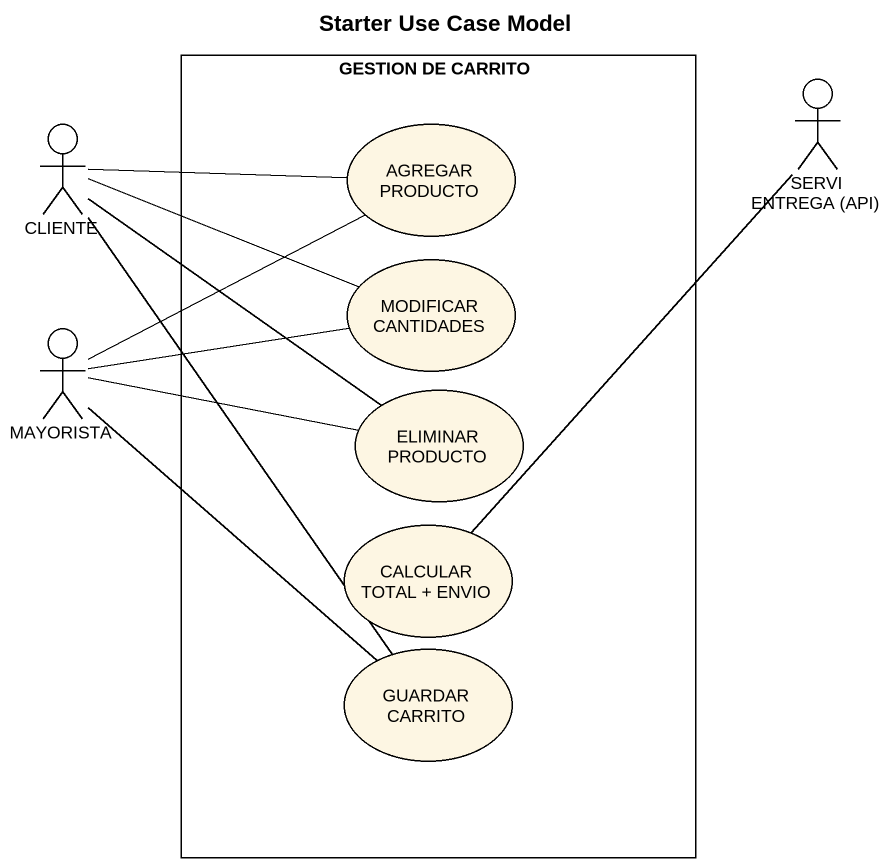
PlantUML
@startuml
title Starter Use Case Model
rectangle "GESTION DE CARRITO" as GESTION_DE_CARRITO {
  usecase "AGREGAR PRODUCTO" as AGREGAR_PRODUCTO
  usecase "MODIFICAR CANTIDADES" as MODIFICAR_CANTIDADES
  usecase "ELIMINAR PRODUCTO" as ELIMINAR_PRODUCTO
  usecase "CALCULAR TOTAL + ENVIO" as CALCULAR_TOTAL_ENVIO
  usecase "GUARDAR CARRITO" as GUARDAR_CARRITO
}
actor CLIENTE
actor "SERVI ENTREGA (API)" as SERVI_ENTREGA_API
actor MAYORISTA
CLIENTE -right- AGREGAR_PRODUCTO
CLIENTE -right- MODIFICAR_CANTIDADES
CLIENTE -- ELIMINAR_PRODUCTO
CLIENTE -- GUARDAR_CARRITO
SERVI_ENTREGA_API -- CALCULAR_TOTAL_ENVIO
MAYORISTA -up- AGREGAR_PRODUCTO
MAYORISTA -right- MODIFICAR_CANTIDADES
MAYORISTA -right- ELIMINAR_PRODUCTO
MAYORISTA -- GUARDAR_CARRITO
@enduml
